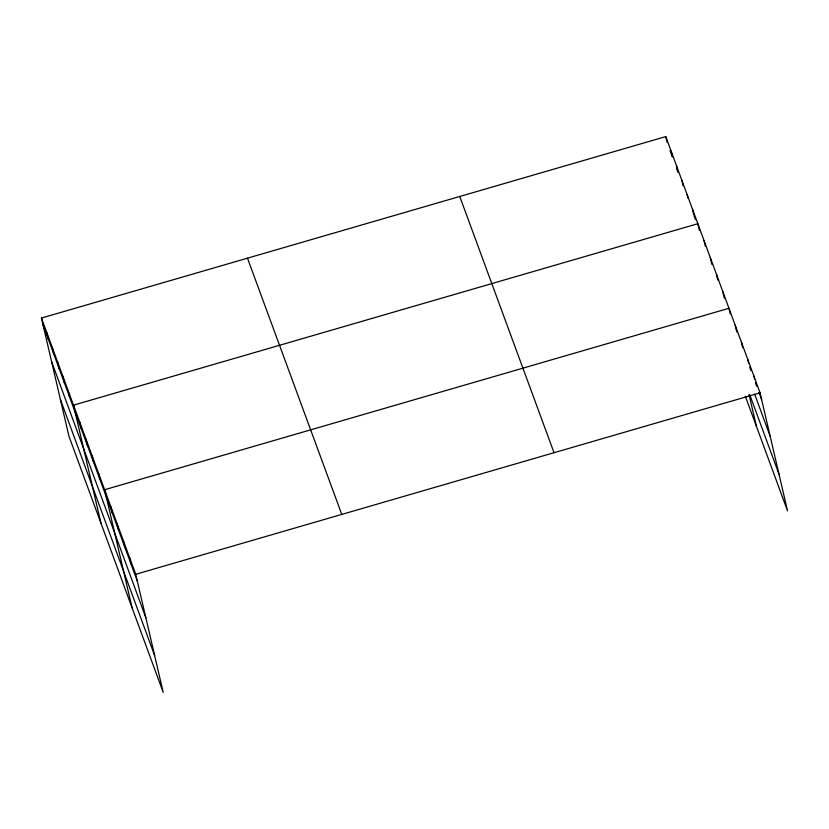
<?xml version="1.0" encoding="UTF-8"?>
<svg xmlns="http://www.w3.org/2000/svg" width="829" height="829" viewBox="0 0 829 829"><rect width="100%" height="100%" fill="white"/><g stroke="black" fill="none" stroke-linecap="round" stroke-linejoin="round"><path stroke-width="1.24" d="M41.45 318.056L135.728 574.29L163.22 692.402L68.931 436.168L41.45 318.056L665.78 136.598L760.069 392.832L787.55 510.944L745.323 396.189M728.95 308.274L104.62 489.732L132.101 607.844M135.728 574.29L760.069 392.832M670.039 150.65L672.267 156.702M676.713 168.805L678.049 172.432M694.08 215.996L695.417 219.623M749.644 367.009L750.981 370.636M755.426 382.718L756.753 386.345M758.981 392.376L761.644 399.63M754.639 394.086L770.193 436.365M749.665 394.49L779.001 474.209M459.753 196.473L554.031 452.717M247.477 258.171L341.766 514.415M43.035 324.844L137.313 581.088M51.585 361.579L145.863 617.823M60.382 399.433L154.671 655.666M753.841 375.92L754.628 379.319M747.623 359.009L748.67 363.537M741.395 342.097L742.711 347.765M735.178 325.186L736.753 331.983M729.219 309.414L730.266 313.942M749.033 394.552L756.442 426.386M722.733 291.362L724.308 298.16M716.505 274.451L717.821 280.119M710.287 257.539L711.862 264.337M704.059 240.628L705.375 246.296M699.417 230.514L697.842 223.716L73.501 405.174L100.993 523.286M692.495 209.198L693.811 214.856M687.158 194.68L687.946 198.079M681.811 180.162L683.127 185.82M676.474 165.634L677.262 169.033M671.127 151.116L672.443 156.774M665.78 136.598L667.107 142.256M129.511 557.378L131.086 564.176M123.283 540.467L124.868 547.264M117.065 523.555L118.64 530.353M110.837 506.643L112.423 513.441M98.392 472.82L99.977 479.618M92.174 455.909L93.75 462.706M85.947 438.997L87.532 445.795M79.729 422.085L81.304 428.883M68.165 390.656L69.74 397.443M62.817 376.138L64.403 382.925M57.481 361.61L59.056 368.408M52.134 347.092L53.719 353.89M46.797 332.574L48.372 339.372"/></g></svg>
